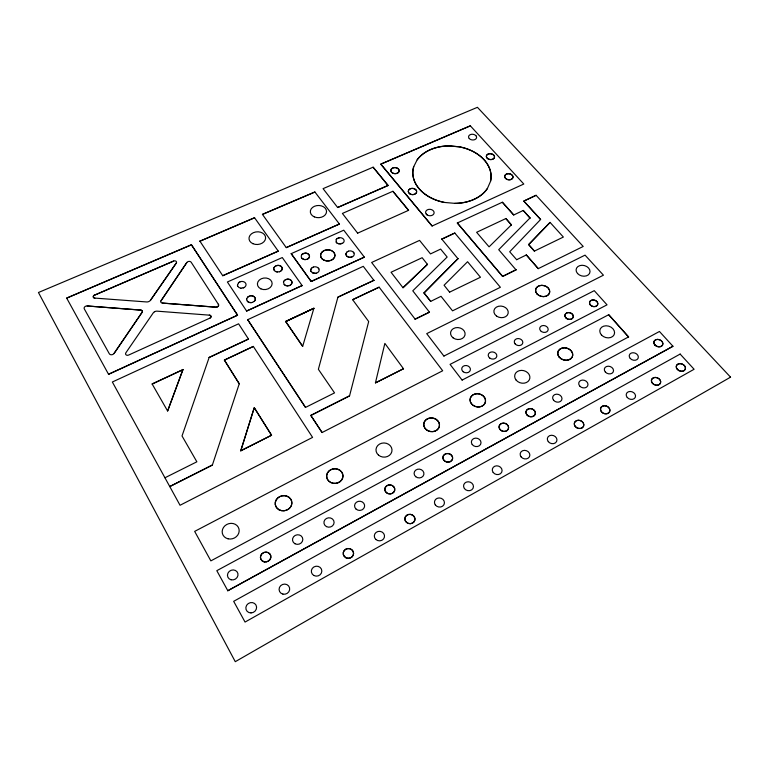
<?xml version="1.0" encoding="UTF-8"?>
<svg xmlns="http://www.w3.org/2000/svg" width="769" height="769" viewBox="0 0 769 769"><rect width="100%" height="100%" fill="white"/><g stroke="black" fill="none" stroke-linecap="round" stroke-linejoin="round"><path stroke-width="1.15" d="M345.935 254.606L345.935 253.683M349.539 395.939L368.687 321.538L352.625 299.679L379.136 287.183L442.684 370.764L322.076 432.534L310.811 415.404L349.539 395.872L310.82 415.471M352.625 299.679L379.136 287.183M357.672 233.218L342.397 213.436L392.901 191.26L408.579 210.322L357.672 233.151M364.352 257.134L311.166 281.483L364.352 257.134L343.753 230.191L291.172 253.674L311.166 281.483M310.734 270.582L310.753 269.65M373.109 167.19L388.095 185.492L337.658 207.505L323.067 188.655L373.109 167.19L388.095 185.492M337.908 297.161L373.917 280.32L337.908 297.161L318.376 369.293L334.544 392.892L305.504 407.426L247.647 319.635L305.504 407.426M375.426 382.895L403.485 368.745L375.426 382.895L384.856 343.397L403.485 368.745M283.463 282.031L284.203 284.607M273.754 269.15L273.793 268.218M392.901 191.337L408.579 210.322M246.657 299.679L246.714 298.708M403.014 287.75L427.497 264.344L403.014 287.75L391.046 272.255L422.152 257.711L427.487 264.421M237.458 285.328L238.486 282.752M415.145 319.154L371.638 262.479L419.566 240.389L430.496 253.914L440.627 249.098L447.154 257.038L412.78 290.826L429.458 312.166L415.145 319.154L429.458 312.166M424.017 292.951L457.988 258.663L424.017 292.951L430.678 301.39L441.022 296.315L452.537 310.839L500.379 287.289L454.806 233.036L441.752 239.159L454.806 233.036M432.101 226.019L380.799 164.105L470.34 125.828L523.795 184.031L432.101 226.019L380.799 164.182L470.34 125.828M430.678 301.39L424.027 292.874M502.599 276.427L516.037 269.794L502.599 276.427L457.305 222.991L502.388 202.209L513.721 214.984L523.266 210.456L530.014 218.021L523.266 210.456M449.625 292.21L444.069 285.232L467.571 261.72L480.462 277.253L449.634 292.133M443.934 356.124L426.708 333.64L585.046 255.135L603.434 275.187L443.944 356.057M462.131 380.136L450.067 364.371L594.254 290.663L607.029 304.841L462.14 380.069M502.378 202.276L513.721 214.984M505.877 218.55L511.414 224.894L505.877 218.55L476.617 232.305L489.074 246.849L511.423 224.817M538.262 268.641L526.332 254.952L538.262 268.641L583.21 246.455L536.089 195.297L523.795 201.074L540.607 219.492L509.693 251.761L516.624 259.653M536.089 195.297L523.795 201.074L540.607 219.492M528.63 244.59L550.056 222.385L563.369 237.054L534.397 251.107L528.63 244.59L550.037 222.452M534.397 251.107L528.649 244.513M313.887 308.331L285.655 321.461L313.887 308.254L302.659 346.415L285.722 321.567M240.764 450.73L254.251 407.637L271.563 435.264L240.774 450.788L271.553 435.196L254.26 407.705L240.774 450.788M212.35 465.12L239.255 383.769L224.375 360.075L253.328 346.435L312.579 437.398L180.042 505.271L169.757 486.527L212.34 465.062L169.776 486.585L112.351 382.001L238.592 323.807L248.493 339.052L209.197 357.431L248.493 339.052M209.187 357.364L182.022 435.965L196.864 461.804L164.96 477.77M345.935 253.76L346.761 252.145M608.712 314.704L628.581 336.966L608.712 314.704L194.663 531.389L210.86 560.88L628.609 336.889M336.197 239.62L336.178 242.12M182.955 369.485L167.623 411.011L152.089 383.914L182.907 369.726M310.753 269.717L311.628 268.073M283.473 282.108L283.79 281.185M273.802 268.285L274.12 267.381M246.724 298.776L247.685 297.055L249.531 295.978M672.962 346.271L227.816 590.717L672.962 346.271L659.446 331.477L216.81 570.675L227.816 590.717M680.161 354.105L694.099 369.255L245.051 622.063L233.67 601.329L680.2 354.038M487.392 188.463A39.238 28.607 5.8 0 1 454.575 203.333L444.155 202.41A39.229 28.607 5.8 0 1 413.722 166.681L417.173 159.779A39.238 28.607 5.8 0 1 449.432 145.86L459.41 146.802A39.238 28.607 5.8 0 1 490.497 181.426L487.373 188.54A39.229 28.607 5.8 0 1 454.575 203.41M161 300.89L186.819 262.537A2.499 1.913 -8.8 0 1 189.068 261.393A2.499 1.913 -8.8 0 1 191.241 262.344L218.358 304.303A2.422 1.923 -8.5 0 1 218.136 306.312A2.422 1.923 -8.5 0 1 215.801 307.206L162.365 303.082A2.047 1.596 -11.3 0 1 160.981 300.814L186.819 262.537M114.043 353.529L142.082 312.339A2.076 1.615 -12.9 0 0 140.717 310.051L87.147 305.975A2.49 1.903 -15.2 0 0 84.715 306.869A2.49 1.903 -15.2 0 0 84.311 308.898L109.275 353.682A2.701 2.134 -16 0 0 111.553 354.759A2.701 2.134 -16 0 0 114.014 353.452L142.082 312.339M154.569 311.724A3.71 2.903 -12.1 0 0 153.242 312.896L125.847 352.836A2.182 1.73 -15.2 0 0 128.567 355.086L209.87 318.116A2.047 1.625 -9.3 0 0 209.303 315.069L209.322 315.146A2.047 1.625 -9.3 0 1 209.889 318.183L209.889 318.183M94.847 298.093L146.591 301.948A3.682 2.845 -12 0 0 150.464 300.256L176.293 263.036A2.028 1.548 -9.5 0 0 176.005 261.239A2.028 1.548 -9.5 0 0 173.679 261.047L94.52 295.113A2.057 1.567 -14.3 0 0 93.28 296.844A2.057 1.567 -14.3 0 0 94.847 298.093L94.875 298.161A2.057 1.567 -14.3 0 1 93.299 296.911A2.057 1.567 -14.3 0 1 94.539 295.19L94.52 295.113M150.484 300.323L176.293 263.036M311.061 268.89L312.425 267.468M336.197 239.688L336.735 238.899M283.799 281.252L285.193 279.801L287.26 279.147A4.268 3.364 -3.5 0 1 291.143 280.445L291.672 281.281A4.268 3.364 -3.5 0 1 290.98 284.626M303.793 253.328C300.564 253.914 300.275 258.72 303.601 259.403M274.129 267.458L274.716 266.641M530.024 217.954L498.716 249.694L516.028 269.871M346.761 252.213L348.472 251.136M290.173 285.241L290.98 284.549A4.268 3.364 -3.5 0 0 291.662 281.204M337.466 243.36L340.523 244.081L343.272 242.802A4.133 3.182 0.1 0 0 343.82 239.649L343.282 238.938A4.133 3.182 0.1 0 0 339.485 237.708L337.504 238.4M307.773 258.999L308.561 258.403A4.191 3.249 -2.1 0 0 309.196 255.173L308.667 254.366A4.191 3.249 -2.1 0 0 304.851 253.116L302.044 254.414M336.745 238.976L337.504 238.323M280.416 271.37L281.223 270.688A4.239 3.307 -3.9 0 0 281.925 267.41L281.416 266.66A4.239 3.307 -3.9 0 0 277.571 265.382L275.533 266.103M247.695 297.132L250.636 295.748A4.335 3.441 -6.2 0 1 254.539 297.074L255.048 297.863A4.335 3.441 -6.2 0 1 254.27 301.285L252.424 302.438M274.716 266.708L275.523 266.026M238.496 282.829L239.322 282.136M154.588 311.801L154.915 311.56A3.71 2.903 -12.1 0 1 157.136 311.166L209.322 315.146M516.614 259.73L526.332 254.952M152.175 384.106L182.974 369.553L167.642 410.963M285.732 321.634L313.887 308.254M247.656 319.702L363.276 266.334L373.917 280.397M108.544 374.282L237.544 315.213L108.544 374.282L66.663 298.074L191.433 244.744L237.534 315.136L191.443 244.821L66.692 298.141M246.609 311.051L302.169 285.53L246.609 311.051L227.393 281.992L282.281 257.548L302.169 285.607M316.482 273.245L318.231 272.13A4.22 3.316 -1.6 0 0 318.856 268.842L318.318 268.093A4.22 3.316 -1.6 0 0 314.454 266.814L313.396 267.112M289.182 285.683L290.163 285.174M352.606 256.711L349.52 257.413L347.53 256.683M278.272 251.078L222.75 275.715L278.272 251.155L254.568 217.752L199.892 241.206L254.568 217.752M286.26 247.618L339.456 224.01L286.26 247.618L262.431 214.388L314.886 191.971L339.456 224.087M312.425 267.535L313.387 267.035M285.203 279.878L287.27 279.214A4.268 3.364 -3.5 0 1 291.143 280.522M279.435 271.803L280.416 271.303M240.918 288.192L244.148 287.529M243.148 288.039L244.984 286.904A4.306 3.374 -6.4 0 0 245.782 283.54L245.273 282.781A4.306 3.374 -6.4 0 0 241.418 281.473L240.332 281.771M342.503 243.388L338.398 243.783M306.812 259.422L308.561 258.326A4.191 3.249 -2.1 0 0 309.196 255.106M388.105 185.425L337.658 207.505M239.332 282.204L240.322 281.694M93.558 295.613L173.679 261.047M314.886 192.039L262.431 214.388M284.963 285.155L286.981 285.905L289.182 285.616M252.415 302.371C250.213 303.303 247.012 302.169 246.657 299.612M316.472 273.168L313.243 273.235L310.993 271.351M279.435 271.736L277.244 271.947M306.812 259.345L304.649 259.634L301.909 258.297M276.504 265.68L277.58 265.459A4.23 3.307 -3.9 0 1 281.416 266.737L281.935 267.487A4.23 3.307 -3.9 0 1 281.233 270.765M348.472 251.203L349.52 250.925A4.162 3.239 0.6 0 1 353.365 252.174L353.913 252.905A4.162 3.239 0.6 0 1 353.375 256.115L350.616 257.413L348.472 257.115M338.447 237.986L339.485 237.775M304.649 259.557L305.745 259.566M315.405 273.389L312.291 272.716M286.972 285.837L288.087 285.837M251.309 302.602L249.098 302.361M162.365 303.082L215.791 307.129A2.422 1.923 -8.5 0 0 218.127 306.245A2.422 1.923 -8.5 0 0 218.348 304.226L218.358 304.303M142.102 312.416A2.076 1.615 -12.9 0 0 140.737 310.118L87.147 305.975M276.186 271.717L277.253 272.024M240.928 288.26L238.919 287.51L237.669 286.106M276.196 271.793L274.504 270.669L273.745 269.083M285.914 285.674L284.203 284.53M336.707 242.773L337.466 243.437M347.53 256.759L346.213 255.346M469.263 138.458L469.955 139.131A4.028 2.845 6.4 0 0 474.838 139.593A4.028 2.845 6.4 0 0 476.347 136.363L475.886 135.604M247.397 301.265L248.147 301.909M506.194 178.927L505.473 178.225A4.153 3.009 8.5 0 1 506.435 174.073A4.153 3.009 8.5 0 1 512.192 175.178L512.692 175.986A4.153 3.009 8.5 0 1 511.222 179.408A4.153 3.009 8.5 0 1 506.194 178.927A4.153 3.009 8.5 0 0 511.241 179.331A4.153 3.009 8.5 0 0 512.702 175.909M426.286 214.061L427.006 214.724M457.305 222.991L502.609 276.359M441.762 239.092L457.978 258.73M353.365 252.242L353.913 252.972M346.761 256.154L345.935 254.529M336.168 242.052L336.707 242.85M291.172 253.597L311.166 281.416M318.328 268.17L318.856 268.919M493.775 155.107L494.256 155.886A4.085 2.922 7.4 0 1 492.766 159.212A4.085 2.922 7.4 0 1 487.815 158.741L487.094 158.135A4.085 2.922 7.4 0 1 488.104 154.108A4.085 2.922 7.4 0 1 493.765 155.184A4.085 2.922 7.4 0 0 488.113 154.031A4.085 2.922 7.4 0 0 487.104 158.058L487.825 158.664A4.085 2.922 7.4 0 0 492.785 159.135A4.085 2.922 7.4 0 0 494.275 155.819M273.995 269.919L274.504 270.669M285.655 321.461L302.669 346.3M199.882 241.13L222.75 275.715M310.811 415.404L322.076 432.534M239.265 383.837L224.385 360.142L253.328 346.435M310.734 270.515L310.993 271.428M237.448 285.251L237.679 286.183M254.27 301.352A4.335 3.441 -6.2 0 0 255.058 297.93L254.549 297.151A4.335 3.441 -6.2 0 0 250.646 295.825M304.851 253.184A4.191 3.249 -2.1 0 1 308.677 254.443M417.173 159.856A39.229 28.607 5.8 0 1 449.423 145.937L459.401 146.879A39.229 28.607 5.8 0 1 490.487 181.503M391.508 172.15A4.133 3.018 3.1 0 1 392.834 168.027A4.133 3.018 3.1 0 1 398.525 169.055L398.967 169.853A4.133 3.018 3.1 0 1 397.208 173.265A4.133 3.018 3.1 0 1 392.2 172.785L391.517 172.083A4.133 3.018 3.1 0 1 392.834 167.95A4.133 3.018 3.1 0 1 398.515 169.132M505.454 178.302A4.153 3.009 8.5 0 1 506.415 174.15A4.153 3.009 8.5 0 1 512.183 175.255M469.253 138.535A4.028 2.845 6.4 0 1 470.301 134.633A4.028 2.845 6.4 0 1 475.876 135.68M398.967 169.776A4.133 3.018 3.1 0 1 397.208 173.188A4.133 3.018 3.1 0 1 392.2 172.708M444.165 202.334A39.238 28.607 5.8 0 1 413.732 166.604M730.55 377.156L235.276 661.686L38.45 292.499L477.424 107.314L730.55 377.156M427.006 214.801L426.286 214.128A4.258 3.201 5.1 0 1 427.526 209.745A4.258 3.201 5.1 0 1 433.408 210.908L433.889 211.677A4.258 3.201 5.1 0 1 432.168 215.301A4.258 3.201 5.1 0 1 427.006 214.801M453.056 337.831A7.325 5.96 8.6 0 0 464.995 335.034A7.325 5.96 8.6 0 0 455.431 327.777A7.325 5.96 8.6 0 0 453.056 337.831M496.495 316.021A7.229 5.748 11 0 0 508.155 313.31A7.229 5.748 11 0 0 498.543 306.264A7.229 5.748 11 0 0 496.495 316.021M536.964 293.883A7.152 5.556 12.8 0 0 549.143 293.796A7.152 5.556 12.7 0 0 541.818 285.309A7.152 5.556 12.7 0 0 536.983 293.816A7.152 5.556 12.7 0 0 549.162 293.72A7.152 5.556 12.8 0 0 541.799 285.376A7.152 5.556 12.8 0 0 536.964 293.883M577.567 273.533A7.075 5.364 14.2 0 0 589.535 273.447A7.075 5.364 14.2 0 0 582.085 265.276A7.075 5.364 14.2 0 0 577.567 273.533M590.381 305.024A4.23 3.259 15.8 0 0 597.513 304.976A4.23 3.259 15.8 0 0 593.062 299.92A4.23 3.259 15.8 0 0 590.4 304.957A4.23 3.259 15.8 0 0 597.542 304.909A4.23 3.259 15.8 0 0 593.043 299.987A4.23 3.259 15.8 0 0 590.381 305.024M565.753 317.732A4.258 3.336 15 0 0 572.972 317.674A4.258 3.336 15 0 0 568.531 312.599A4.258 3.336 15 0 0 565.753 317.732A4.258 3.336 15 0 0 572.992 317.607A4.258 3.336 15 0 0 568.56 312.531A4.258 3.336 15 0 0 565.773 317.655M540.54 330.737A4.287 3.403 14.1 0 0 547.836 330.68A4.287 3.403 14.1 0 0 543.443 325.508A4.287 3.403 14.1 0 0 540.54 330.737M515.095 343.868A4.316 3.48 13 0 0 522.459 343.81A4.316 3.48 13 0 0 518.114 338.543A4.316 3.48 13 0 0 515.095 343.868M489.766 358.075A4.345 3.557 11.7 0 0 496.784 356.393A4.345 3.557 11.7 0 0 491.035 352.039A4.345 3.557 11.7 0 0 489.766 358.075M463.236 371.773A4.374 3.634 10.2 0 0 470.349 370.062A4.374 3.634 10.2 0 0 464.63 365.631A4.374 3.634 10.2 0 0 463.236 371.773M228.066 538.809A8.603 7.738 -20.2 0 0 238.996 529.024A8.603 7.738 -20.2 0 0 224.971 525.746A8.603 7.738 -20.2 0 0 228.066 538.809M279.224 509.885A8.363 7.546 -11.3 0 0 291.874 503.128A8.363 7.546 -11.3 0 0 279.522 496.697A8.363 7.546 -11.3 0 0 279.214 509.828A8.363 7.546 -11.3 0 0 291.864 503.061A8.363 7.546 -11.3 0 0 279.532 496.755A8.363 7.546 -11.3 0 0 279.224 509.885M330.757 482.519A8.171 7.325 -2.8 0 0 342.964 475.982A8.171 7.325 -2.8 0 0 330.67 469.763A8.171 7.325 -2.8 0 0 330.757 482.451A8.171 7.325 -2.8 0 0 342.964 475.924A8.171 7.325 -2.8 0 0 330.67 469.821A8.171 7.325 -2.8 0 0 330.757 482.519M378.521 455.142A8.017 7.084 4 0 0 391.806 451.778A8.017 7.084 4 0 0 381.664 443.232A8.017 7.084 4 0 0 378.521 455.142M426.382 429.756A7.901 6.834 8.8 0 0 439.33 426.507A7.901 6.834 8.8 0 0 429.131 418.23A7.901 6.834 8.8 0 0 426.382 429.756M471.435 403.763A7.796 6.585 12.2 0 0 484.806 403.61A7.796 6.585 12.2 0 0 477.164 393.661A7.796 6.585 12.2 0 0 471.445 403.706A7.796 6.585 12.2 0 0 484.816 403.542A7.796 6.585 12.2 0 0 477.145 393.728A7.796 6.585 12.2 0 0 471.435 403.763M516.124 380.097A7.7 6.344 14.6 0 0 529.255 379.953A7.7 6.344 14.6 0 0 521.459 370.37A7.7 6.344 14.6 0 0 516.124 380.097M559.265 357.249A7.623 6.104 16.3 0 0 572.165 357.124A7.623 6.104 16.3 0 0 564.263 347.761A7.623 6.104 16.3 0 0 559.284 357.181A7.623 6.104 16.3 0 0 572.184 357.047A7.623 6.104 16.3 0 0 564.235 347.828A7.623 6.104 16.3 0 0 559.265 357.249M601.416 334.919A7.536 5.883 17.5 0 0 614.085 334.803A7.536 5.883 17.5 0 0 606.049 325.787A7.536 5.883 17.5 0 0 601.416 334.919M231.113 579.788A5.373 4.922 -25.7 0 0 237.909 573.549A5.373 4.922 -25.7 0 0 229.191 571.454A5.373 4.922 -25.7 0 0 231.113 579.788M264.151 561.812A5.268 4.854 -19.2 0 0 270.755 555.699A5.268 4.854 -19.2 0 0 262.094 553.651A5.268 4.854 -19.2 0 0 264.151 561.812M295.017 543.76A5.172 4.777 -12.2 0 0 302.823 539.482A5.172 4.777 -12.2 0 0 295.152 535.445A5.172 4.777 -12.2 0 0 295.017 543.76M326.469 526.602A5.095 4.701 -5.3 0 0 334.102 522.411A5.095 4.701 -5.3 0 0 326.45 518.46A5.095 4.701 -5.3 0 0 326.469 526.602M356.105 509.136A5.037 4.604 0.7 0 0 364.487 506.944A5.037 4.604 0.7 0 0 358.21 501.398A5.037 4.604 0.7 0 0 356.105 509.136M386.403 492.669A4.979 4.508 5.5 0 0 394.651 490.535A4.979 4.508 5.5 0 0 388.345 485.095A4.979 4.508 5.5 0 0 386.403 492.612A4.979 4.508 5.5 0 0 394.66 490.468A4.979 4.508 5.5 0 0 388.355 485.028A4.979 4.508 5.5 0 0 386.403 492.669M415.721 476.684A4.941 4.403 9.1 0 0 423.834 474.588A4.941 4.403 9.1 0 0 417.509 469.263A4.941 4.403 9.1 0 0 415.721 476.684M444.559 460.958A4.902 4.306 11.9 0 0 452.547 458.91A4.902 4.306 11.9 0 0 446.203 453.623A4.902 4.306 11.9 0 0 444.569 460.9A4.902 4.306 11.9 0 0 452.557 458.853A4.902 4.306 11.9 0 0 446.193 453.681A4.902 4.306 11.9 0 0 444.559 460.958M472.224 444.54A4.864 4.21 14 0 0 480.548 444.444A4.864 4.21 14 0 0 475.8 438.119A4.864 4.21 14 0 0 472.224 444.54M499.927 429.448A4.825 4.114 15.6 0 0 508.165 429.352A4.825 4.114 15.6 0 0 503.368 423.094A4.825 4.114 15.6 0 0 499.946 429.381A4.825 4.114 15.6 0 0 508.174 429.294A4.825 4.114 15.6 0 0 503.359 423.152A4.825 4.114 15.6 0 0 499.927 429.448M526.842 414.789A4.797 4.018 16.9 0 0 534.984 414.702A4.797 4.018 16.9 0 0 530.129 408.618A4.797 4.018 16.9 0 0 526.842 414.789A4.797 4.018 16.9 0 0 535.003 414.635A4.797 4.018 16.9 0 0 530.149 408.55A4.797 4.018 16.9 0 0 526.861 414.722M553.574 400.226A4.758 3.922 17.9 0 0 561.63 400.14A4.758 3.922 17.9 0 0 556.727 394.17A4.758 3.922 17.9 0 0 553.574 400.226M579.682 386A4.729 3.835 18.7 0 0 587.651 385.923A4.729 3.835 18.7 0 0 582.7 380.059A4.729 3.835 18.7 0 0 579.682 386M605.338 372.023A4.701 3.739 19.3 0 0 613.22 371.956A4.701 3.739 19.3 0 0 608.221 366.198A4.701 3.739 19.3 0 0 605.338 372.023M630.253 358.45A4.672 3.662 19.8 0 0 638.059 358.383A4.672 3.662 19.8 0 0 633.022 352.731A4.672 3.662 19.8 0 0 630.253 358.45M654.88 345.041A4.643 3.576 20.2 0 0 662.599 344.973A4.643 3.576 20.2 0 0 657.514 339.427A4.643 3.576 20.2 0 0 654.88 345.041M575.279 426.545A4.864 4.028 20.6 0 0 583.46 426.449A4.864 4.028 20.6 0 0 578.413 420.22A4.864 4.028 20.6 0 0 575.308 426.478A4.864 4.028 20.6 0 0 583.488 426.391A4.864 4.028 20.6 0 0 578.394 420.287A4.864 4.028 20.6 0 0 575.279 426.545M652.487 383.366A4.777 3.749 22 0 0 660.398 383.289A4.777 3.749 22 0 0 655.198 377.464A4.777 3.749 22 0 0 652.516 383.298A4.777 3.749 22 0 0 660.436 383.222A4.777 3.749 22 0 0 655.226 377.396A4.777 3.749 22 0 0 652.487 383.366M677.374 369.447A4.749 3.662 22.2 0 0 685.208 369.37A4.749 3.662 22.2 0 0 679.998 363.583A4.749 3.662 22.2 0 0 677.374 369.447M685.208 369.37A4.749 3.662 22.2 0 0 679.969 363.65A4.749 3.662 22.2 0 0 677.402 369.38A4.749 3.662 22.2 0 0 685.237 369.303M601.493 411.886A4.835 3.932 21.2 0 0 609.586 411.8A4.835 3.932 21.2 0 0 604.492 405.686A4.835 3.932 21.2 0 0 601.521 411.819A4.835 3.932 21.2 0 0 609.615 411.732A4.835 3.932 21.2 0 0 604.463 405.753A4.835 3.932 21.2 0 0 601.493 411.886M493.179 472.464A4.96 4.335 17.7 0 0 501.638 472.358A4.96 4.335 17.7 0 0 496.726 465.822A4.96 4.335 17.7 0 0 493.179 472.464M548.297 441.637A4.893 4.124 19.9 0 0 556.573 441.541A4.893 4.124 19.9 0 0 551.556 435.254A4.893 4.124 19.9 0 0 548.297 441.637M521.084 456.863A4.931 4.23 18.9 0 0 529.447 456.757A4.931 4.23 18.9 0 0 524.477 450.346A4.931 4.23 18.9 0 0 521.084 456.863M627.254 397.477A4.806 3.845 21.6 0 0 635.261 397.39A4.806 3.845 21.6 0 0 630.099 391.459A4.806 3.845 21.6 0 0 627.254 397.477M406.484 522.391A5.075 4.662 9.9 0 0 414.847 520.171A5.075 4.662 9.9 0 0 408.368 514.48A5.075 4.662 9.9 0 0 406.484 522.334A5.075 4.662 9.9 0 0 414.847 520.113A5.075 4.662 9.9 0 0 408.368 514.548A5.075 4.662 9.9 0 0 406.484 522.391M435.264 504.858A5.037 4.547 13.4 0 0 443.924 504.733A5.037 4.547 13.4 0 0 439.128 497.937A5.037 4.547 13.4 0 0 435.264 504.858M375.906 539.511A5.123 4.768 4.8 0 0 384.404 537.233A5.123 4.768 4.8 0 0 377.954 531.494A5.123 4.768 4.8 0 0 375.906 539.511M464.418 488.555A4.999 4.441 15.9 0 0 472.973 488.44A4.999 4.441 15.9 0 0 468.119 481.769A4.999 4.441 15.9 0 0 464.418 488.555M345.858 557.698A5.181 4.874 -2.5 0 0 353.577 553.353A5.181 4.874 -2.5 0 0 345.742 549.201A5.181 4.874 -2.5 0 0 345.858 557.698A5.181 4.874 -2.5 0 0 353.577 553.296A5.181 4.874 -2.5 0 0 345.742 549.258A5.181 4.874 -2.5 0 0 345.858 557.64M313.944 575.52A5.258 4.96 -11.8 0 0 321.836 571.069A5.258 4.96 -11.8 0 0 313.992 566.897A5.258 4.96 -11.8 0 0 313.944 575.52M251.002 612.922A5.47 5.104 -29.7 0 0 255.99 605.049A5.47 5.104 -29.7 0 0 246.676 605.213A5.47 5.104 -29.7 0 0 251.002 612.922M282.896 594.11A5.354 5.037 -21.6 0 0 289.548 587.766A5.354 5.037 -21.6 0 0 280.723 585.642A5.354 5.037 -21.6 0 0 282.896 594.11M260.883 288.856A7.382 5.806 -5 0 0 272.139 283.723A7.382 5.806 -5 0 0 261.297 278.772A7.382 5.806 -5 0 0 260.883 288.856M324.172 260.287A7.19 5.585 -0.7 0 0 334.948 255.375A7.19 5.585 -0.7 0 0 324.153 250.531A7.19 5.585 -0.7 0 0 324.172 260.21A7.19 5.585 -0.7 0 0 334.948 255.298A7.19 5.585 -0.7 0 0 324.153 250.607A7.19 5.585 -0.7 0 0 324.172 260.287M252.895 243.686A8.324 6.344 -4.6 0 0 265.613 238.102A8.324 6.344 -4.6 0 0 253.414 232.671A8.324 6.344 -4.6 0 0 252.895 243.686M314.358 216.887A8.113 6.104 -1 0 0 326.546 211.533A8.113 6.104 -1 0 0 314.396 206.313A8.113 6.104 -1 0 0 314.358 216.887M409.646 193.73A4.191 3.105 4 0 0 416.567 192.317A4.191 3.105 4 0 0 411.204 188.52A4.191 3.105 4 0 0 409.646 193.73A4.191 3.105 4 0 0 416.567 192.24A4.191 3.105 4 0 0 411.204 188.443A4.191 3.105 4 0 0 409.656 193.663M426.391 429.688A7.901 6.834 8.8 0 0 439.339 426.439A7.901 6.834 8.8 0 0 429.14 418.163A7.901 6.834 8.8 0 0 426.391 429.688M654.909 344.964A4.643 3.576 20.2 0 0 662.628 344.906A4.643 3.576 20.2 0 0 657.543 339.36A4.643 3.576 20.2 0 0 654.909 344.964M264.142 561.755A5.268 4.854 -19.2 0 0 270.746 555.651A5.268 4.854 -19.2 0 0 262.085 553.593A5.268 4.854 -19.2 0 0 264.142 561.755"/></g></svg>
